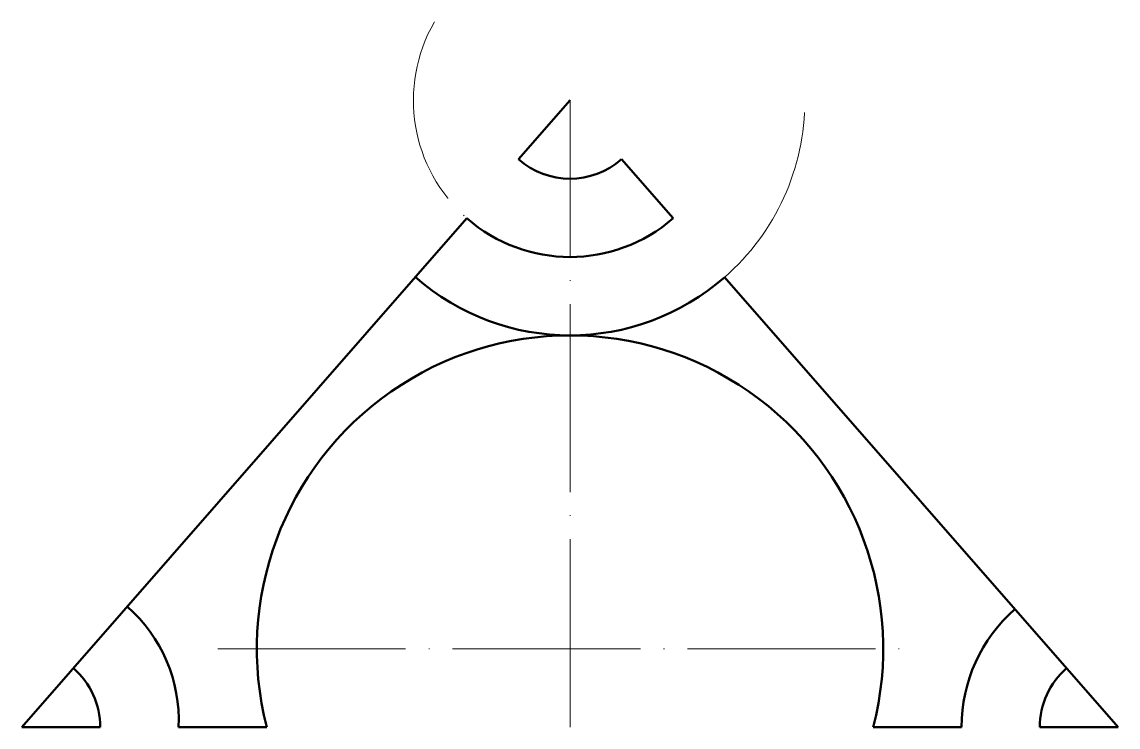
# Model space of a CAD drawing. Header units: millimetres. Extents: x 2952 to 3092, y 709 to 799.
import ezdxf

# ---------------------------------------------------------------- set-up
doc = ezdxf.new("R2010")
doc.units = ezdxf.units.MM
doc.linetypes.add('ACAD_ISO04W100', pattern=[30, 24, -2.95, 0.1, -2.95])
doc.layers.add('Contornos Visibles', color=7, linetype='Continuous', lineweight=50, true_color=0xffffff)
doc.layers.add('Ejes de revolución', color=6, linetype='ACAD_ISO04W100', lineweight=20, true_color=0xff00ff)

msp = doc.modelspace()

# ---------------------------------------------------------------- linework, layer by layer
at = {"layer": 'Contornos Visibles'}
for p, q in [((3015.66, 781.74), (3022.25, 789.26)), ((3035.42, 774.21), (3028.83, 781.74)), ((2952.25, 709.26), (3009.08, 774.21)), ((3092.25, 709.26), (3042, 766.69)), ((2952.25, 709.26), (2962.25, 709.26)), ((2972.25, 709.26), (2983.52, 709.26)), ((3060.98, 709.26), (3072.25, 709.26)), ((3092.25, 709.26), (3082.25, 709.26))]:
    msp.add_line(p, q, dxfattribs=at)
for centre, radius, start, end in [((3022.25, 789.26), 10, 228.8141, 311.1859), ((3022.25, 789.26), 20, 228.8141, 311.1859), ((3022.25, 789.26), 30, 228.8141, 311.1859), ((3022.25, 719.26), 40, 345.5225, 194.4775), ((2953.04, 710.17), 19.23, 357.3007, 48.8141), ((3092.25, 709.26), 20, 131.1859, 180), ((2952.25, 709.26), 10, 0, 48.8141), ((3092.25, 709.26), 10, 131.1859, 180)]:
    msp.add_arc(centre, radius, start, end, dxfattribs=at)
at = {"layer": 'Ejes de revolución'}
for p, q in [((3022.25, 709.26), (3022.25, 789.26)), ((2977.25, 719.26), (3067.25, 719.26))]:
    msp.add_line(p, q, dxfattribs=at)
for radius, start, end in [(20, 150, 228.8141), (30, 311.1859, 0)]:
    msp.add_arc((3022.25, 789.26), radius, start, end, dxfattribs=at)

doc.saveas('drawing.dxf')
